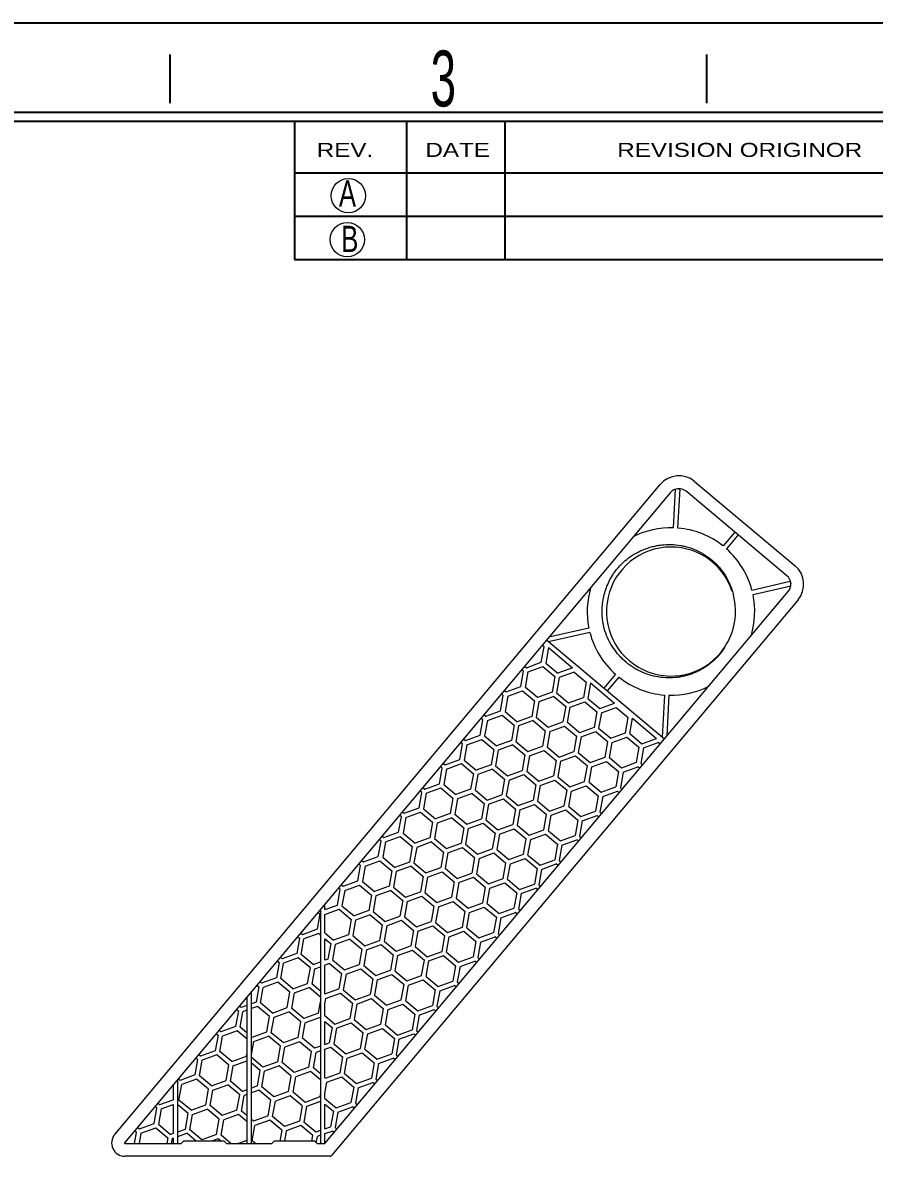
# Model space of a CAD drawing. Header units: millimetres. Extents: x 2 to 295, y 1 to 209.
# Drawn here: x 148.7 to 242.7, y 83.5 to 208.7 of the extents above; entities that cross this region are included whole.
import ezdxf

# ---------------------------------------------------------------- set-up
doc = ezdxf.new("R2010")
doc.units = ezdxf.units.MM
doc.layers.add('SLD-0', color=179, linetype='Continuous')
doc.styles.add('SLDTEXTSTYLE4', font='GOTHIC.TTF', dxfattribs={"width": 0.7304})
doc.styles.add('SLDTEXTSTYLE5', font='GOTHIC.TTF', dxfattribs={"width": 0.61171})
doc.styles.add('SLDTEXTSTYLE9', font='ARIAL.TTF', dxfattribs={"width": 1.2324})

msp = doc.modelspace()

# ---------------------------------------------------------------- linework, layer by layer
at = {"color": 7, "linetype": 'Continuous', "lineweight": 15}
for p, q in [((222.8336, 158.0057), (233.9412, 148.6853)), ((158.825, 85.8841), (219.0656, 157.6761)), ((220.1569, 156.7604), (159.9162, 84.9684)), ((220.5115, 152.8823), (220.7523, 157.1533)), ((221.0055, 157.2021), (221.2551, 157.188)), ((221.0107, 152.8541), (221.2551, 157.188)), ((233.0256, 147.594), (221.9179, 156.9144)), ((227.2802, 152.4149), (225.9925, 150.8803)), ((227.6632, 152.0935), (226.3755, 150.5589)), ((229.1845, 145.9955), (233.4101, 146.9888)), ((233.4101, 146.9888), (233.4673, 146.7454)), ((182.0392, 84.8862), (233.1796, 145.833)), ((229.2989, 145.5087), (233.4632, 146.4876)), ((234.2709, 144.9173), (182.7784, 83.551)), ((211.1722, 141.8114), (206.7642, 140.7996)), ((219.5204, 129.5545), (206.4976, 140.4819)), ((211.284, 141.324), (206.7377, 140.2805)), ((205.9237, 138.0263), (206.2245, 139.7321)), ((206.2245, 139.7321), (206.0155, 139.9074)), ((206.7169, 139.6452), (206.4161, 137.9395)), ((206.7169, 139.6452), (209.3706, 137.4186)), ((204.2961, 137.4339), (205.9237, 138.0263)), ((206.4161, 137.9395), (207.743, 136.8262)), ((203.674, 135.3452), (203.9747, 137.0509)), ((203.9747, 137.0509), (203.7658, 137.2262)), ((204.0872, 137.6093), (204.2961, 137.4339)), ((204.1664, 135.2583), (204.4671, 136.9641)), ((204.4671, 136.9641), (206.0947, 137.5565)), ((206.0947, 137.5565), (207.4216, 136.4431)), ((209.3706, 137.4186), (207.743, 136.8262)), ((209.5416, 136.9487), (207.914, 136.3563)), ((209.5416, 136.9487), (210.8684, 135.8354)), ((214.1053, 136.7136), (212.8175, 135.1789)), ((202.0464, 134.7528), (203.674, 135.3452)), ((205.4932, 134.145), (204.1664, 135.2583)), ((207.4216, 136.4431), (207.1208, 134.7374)), ((207.914, 136.3563), (207.6132, 134.6506)), ((210.8684, 135.8354), (210.5676, 134.1296)), ((211.3608, 135.7485), (211.06, 134.0428)), ((211.3608, 135.7485), (214.0144, 133.5219)), ((214.4883, 136.3922), (213.2005, 134.8575)), ((201.4242, 132.664), (201.725, 134.3698)), ((201.725, 134.3698), (201.516, 134.5451)), ((201.8374, 134.9281), (202.0464, 134.7528)), ((202.2174, 134.2829), (201.9166, 132.5772)), ((202.2174, 134.2829), (203.845, 134.8753)), ((203.845, 134.8753), (205.1718, 133.762)), ((207.1208, 134.7374), (205.4932, 134.145)), ((207.2918, 134.2676), (205.6642, 133.6752)), ((207.2918, 134.2676), (208.6186, 133.1542)), ((207.6132, 134.6506), (208.94, 133.5372)), ((208.94, 133.5372), (210.5676, 134.1296)), ((211.06, 134.0428), (212.3869, 132.9295)), ((219.5185, 134.4144), (219.2804, 129.7559)), ((220.0179, 134.3889), (219.787, 129.8722)), ((205.1718, 133.762), (204.871, 132.0563)), ((205.6642, 133.6752), (205.3634, 131.9694)), ((208.6186, 133.1542), (208.3179, 131.4485)), ((208.8103, 131.3617), (209.111, 133.0674)), ((209.111, 133.0674), (210.7386, 133.6598)), ((210.7386, 133.6598), (212.0655, 132.5465)), ((212.3869, 132.9295), (214.0144, 133.5219)), ((212.5579, 132.4596), (214.1855, 133.052)), ((214.1855, 133.052), (215.5123, 131.9387)), ((199.1745, 129.9829), (199.4752, 131.6886)), ((199.4752, 131.6886), (199.2663, 131.8639)), ((199.5877, 132.2469), (199.7966, 132.0716)), ((199.9676, 131.6018), (199.6669, 129.896)), ((199.7966, 132.0716), (201.4242, 132.664)), ((199.9676, 131.6018), (201.5952, 132.1942)), ((201.5952, 132.1942), (202.922, 131.0808)), ((201.9166, 132.5772), (203.2434, 131.4639)), ((204.871, 132.0563), (203.2434, 131.4639)), ((205.042, 131.5864), (203.4145, 130.994)), ((205.042, 131.5864), (206.3689, 130.4731)), ((205.3634, 131.9694), (206.6903, 130.8561)), ((212.0655, 132.5465), (211.7647, 130.8407)), ((212.5579, 132.4596), (212.2571, 130.7539)), ((215.2115, 130.2329), (215.5123, 131.9387)), ((215.7039, 130.1461), (216.0047, 131.8519)), ((216.0047, 131.8519), (218.6583, 129.6252)), ((202.922, 131.0808), (202.6213, 129.3751)), ((203.4145, 130.994), (203.1137, 129.2883)), ((206.3689, 130.4731), (206.0681, 128.7673)), ((206.8613, 130.3862), (206.5605, 128.6805)), ((206.6903, 130.8561), (208.3179, 131.4485)), ((206.8613, 130.3862), (208.4889, 130.9786)), ((208.4889, 130.9786), (209.8157, 129.8653)), ((210.1371, 130.2483), (208.8103, 131.3617)), ((211.7647, 130.8407), (210.1371, 130.2483)), ((210.3081, 129.7785), (211.9357, 130.3709)), ((211.9357, 130.3709), (213.2625, 129.2575)), ((212.2571, 130.7539), (213.5839, 129.6405)), ((213.5839, 129.6405), (215.2115, 130.2329)), ((196.9247, 127.3017), (197.2255, 129.0074)), ((197.2255, 129.0074), (197.0165, 129.1828)), ((197.3379, 129.5658), (197.5469, 129.3905)), ((197.5469, 129.3905), (199.1745, 129.9829)), ((197.7179, 128.9206), (199.3455, 129.513)), ((199.3455, 129.513), (200.6723, 128.3997)), ((199.6669, 129.896), (200.9937, 128.7827)), ((202.6213, 129.3751), (200.9937, 128.7827)), ((203.1137, 129.2883), (204.4405, 128.1749)), ((209.8157, 129.8653), (209.5149, 128.1596)), ((210.3081, 129.7785), (210.0073, 128.0727)), ((212.9618, 127.5518), (213.2625, 129.2575)), ((213.4542, 127.465), (213.7549, 129.1707)), ((213.7549, 129.1707), (215.3825, 129.7631)), ((215.3825, 129.7631), (216.7094, 128.6498)), ((215.7039, 130.1461), (217.0308, 129.0328)), ((217.0308, 129.0328), (218.6583, 129.6252)), ((217.2018, 128.5629), (218.8294, 129.1553)), ((219.0383, 128.98), (218.8294, 129.1553)), ((197.7179, 128.9206), (197.4171, 127.2149)), ((200.6723, 128.3997), (200.3715, 126.6939)), ((201.1647, 128.3129), (200.8639, 126.6071)), ((202.7923, 128.9052), (201.1647, 128.3129)), ((202.7923, 128.9052), (204.1191, 127.7919)), ((204.1191, 127.7919), (203.8184, 126.0862)), ((204.4405, 128.1749), (206.0681, 128.7673)), ((204.6115, 127.7051), (206.2391, 128.2975)), ((206.2391, 128.2975), (207.5659, 127.1841)), ((206.5605, 128.6805), (207.8873, 127.5672)), ((207.8873, 127.5672), (209.5149, 128.1596)), ((210.0073, 128.0727), (211.3342, 126.9594)), ((216.7094, 128.6498), (216.4086, 126.944)), ((217.2018, 128.5629), (216.901, 126.8572)), ((194.9757, 126.3263), (194.7668, 126.5016)), ((195.0882, 126.8846), (195.2971, 126.7093)), ((195.2971, 126.7093), (196.9247, 127.3017)), ((195.4681, 126.2395), (197.0957, 126.8319)), ((197.0957, 126.8319), (198.4225, 125.7185)), ((197.4171, 127.2149), (198.7439, 126.1015)), ((200.3715, 126.6939), (198.7439, 126.1015)), ((200.8639, 126.6071), (202.1908, 125.4938)), ((204.6115, 127.7051), (204.3108, 125.9993)), ((207.5659, 127.1841), (207.2652, 125.4784)), ((208.0584, 127.0973), (207.7576, 125.3916)), ((208.0584, 127.0973), (209.6859, 127.6897)), ((209.6859, 127.6897), (211.0128, 126.5764)), ((210.712, 124.8706), (211.0128, 126.5764)), ((211.2044, 124.7838), (211.5052, 126.4895)), ((211.3342, 126.9594), (212.9618, 127.5518)), ((211.5052, 126.4895), (213.1328, 127.0819)), ((213.1328, 127.0819), (214.4596, 125.9686)), ((214.781, 126.3516), (213.4542, 127.465)), ((216.4086, 126.944), (214.781, 126.3516)), ((214.952, 125.8818), (216.5796, 126.4742)), ((216.7885, 126.2988), (216.5796, 126.4742)), ((216.901, 126.8572), (217.1099, 126.6819)), ((194.6749, 124.6206), (194.9757, 126.3263)), ((195.4681, 126.2395), (195.1673, 124.5337)), ((198.4225, 125.7185), (198.1218, 124.0128)), ((198.9149, 125.6317), (198.6142, 123.926)), ((200.5425, 126.2241), (198.9149, 125.6317)), ((200.5425, 126.2241), (201.8694, 125.1108)), ((202.1908, 125.4938), (203.8184, 126.0862)), ((202.3618, 125.0239), (203.9894, 125.6163)), ((203.9894, 125.6163), (205.3162, 124.503)), ((204.3108, 125.9993), (205.6376, 124.886)), ((205.6376, 124.886), (207.2652, 125.4784)), ((207.7576, 125.3916), (209.0844, 124.2782)), ((214.4596, 125.9686), (214.1588, 124.2629)), ((214.952, 125.8818), (214.6512, 124.176)), ((192.8384, 124.2035), (193.0473, 124.0282)), ((193.0473, 124.0282), (194.6749, 124.6206)), ((193.2184, 123.5583), (194.846, 124.1507)), ((194.846, 124.1507), (196.1728, 123.0374)), ((195.1673, 124.5337), (196.4942, 123.4204)), ((198.1218, 124.0128), (196.4942, 123.4204)), ((201.8694, 125.1108), (201.5686, 123.405)), ((202.3618, 125.0239), (202.061, 123.3182)), ((205.3162, 124.503), (205.0154, 122.7972)), ((205.8086, 124.4162), (205.5078, 122.7104)), ((205.8086, 124.4162), (207.4362, 125.0086)), ((207.4362, 125.0086), (208.763, 123.8952)), ((209.0844, 124.2782), (210.712, 124.8706)), ((209.2554, 123.8084), (210.883, 124.4008)), ((210.883, 124.4008), (212.2098, 123.2874)), ((211.2044, 124.7838), (212.5312, 123.6705)), ((212.5312, 123.6705), (214.1588, 124.2629)), ((214.6512, 124.176), (214.8602, 124.0007)), ((192.4252, 121.9394), (192.726, 123.6451)), ((192.726, 123.6451), (192.517, 123.8205)), ((193.2184, 123.5583), (192.9176, 121.8526)), ((196.1728, 123.0374), (195.872, 121.3316)), ((196.6652, 122.9505), (196.3644, 121.2448)), ((198.2928, 123.5429), (196.6652, 122.9505)), ((198.2928, 123.5429), (199.6196, 122.4296)), ((198.6142, 123.926), (199.941, 122.8126)), ((199.941, 122.8126), (201.5686, 123.405)), ((200.112, 122.3428), (201.7396, 122.9352)), ((201.7396, 122.9352), (203.0664, 121.8218)), ((202.061, 123.3182), (203.3878, 122.2049)), ((203.3878, 122.2049), (205.0154, 122.7972)), ((205.5078, 122.7104), (206.8347, 121.5971)), ((208.4623, 122.1895), (208.763, 123.8952)), ((208.9547, 122.1027), (209.2554, 123.8084)), ((212.2098, 123.2874), (211.9091, 121.5817)), ((212.7022, 123.2006), (212.4015, 121.4949)), ((212.7022, 123.2006), (214.3298, 123.793)), ((214.5388, 123.6177), (214.3298, 123.793)), ((190.5886, 121.5223), (190.7976, 121.347)), ((190.7976, 121.347), (192.4252, 121.9394)), ((190.9686, 120.8772), (192.5962, 121.4695)), ((192.5962, 121.4695), (193.923, 120.3562)), ((192.9176, 121.8526), (194.2444, 120.7392)), ((199.6196, 122.4296), (199.3188, 120.7239)), ((200.112, 122.3428), (199.8112, 120.637)), ((203.0664, 121.8218), (202.7657, 120.1161)), ((203.5588, 121.735), (203.2581, 120.0293)), ((203.5588, 121.735), (205.1864, 122.3274)), ((205.1864, 122.3274), (206.5133, 121.2141)), ((206.8347, 121.5971), (208.4623, 122.1895)), ((207.0057, 121.1272), (208.6333, 121.7196)), ((208.6333, 121.7196), (209.9601, 120.6063)), ((208.9547, 122.1027), (210.2815, 120.9893)), ((210.2815, 120.9893), (211.9091, 121.5817)), ((212.4015, 121.4949), (212.6104, 121.3196)), ((190.1754, 119.2582), (190.4762, 120.964)), ((190.4762, 120.964), (190.2673, 121.1393)), ((190.9686, 120.8772), (190.6678, 119.1714)), ((193.923, 120.3562), (193.6223, 118.6505)), ((194.4154, 120.2694), (194.1147, 118.5636)), ((195.872, 121.3316), (194.2444, 120.7392)), ((196.043, 120.8618), (194.4154, 120.2694)), ((196.043, 120.8618), (197.3698, 119.7484)), ((196.3644, 121.2448), (197.6912, 120.1315)), ((197.6912, 120.1315), (199.3188, 120.7239)), ((197.8623, 119.6616), (199.4898, 120.254)), ((199.4898, 120.254), (200.8167, 119.1407)), ((199.8112, 120.637), (201.1381, 119.5237)), ((206.2125, 119.5083), (206.5133, 121.2141)), ((206.7049, 119.4215), (207.0057, 121.1272)), ((209.9601, 120.6063), (209.6593, 118.9006)), ((210.4525, 120.5195), (210.1517, 118.8137)), ((210.4525, 120.5195), (212.0801, 121.1119)), ((212.289, 120.9365), (212.0801, 121.1119)), ((188.5478, 118.6658), (190.1754, 119.2582)), ((190.6678, 119.1714), (191.9947, 118.0581)), ((197.3698, 119.7484), (197.0691, 118.0427)), ((197.8623, 119.6616), (197.5615, 117.9559)), ((200.8167, 119.1407), (200.5159, 117.4349)), ((201.3091, 119.0538), (201.0083, 117.3481)), ((201.1381, 119.5237), (202.7657, 120.1161)), ((201.3091, 119.0538), (202.9367, 119.6462)), ((202.9367, 119.6462), (204.2635, 118.5329)), ((203.2581, 120.0293), (204.5849, 118.9159)), ((204.5849, 118.9159), (206.2125, 119.5083)), ((204.7559, 118.4461), (206.3835, 119.0385)), ((206.3835, 119.0385), (207.7103, 117.9251)), ((206.7049, 119.4215), (208.0317, 118.3082)), ((187.9257, 116.5771), (188.2264, 118.2828)), ((188.2264, 118.2828), (188.0175, 118.4581)), ((188.3389, 118.8412), (188.5478, 118.6658)), ((188.7188, 118.196), (188.4181, 116.4903)), ((188.7188, 118.196), (190.3464, 118.7884)), ((190.3464, 118.7884), (191.6733, 117.6751)), ((193.6223, 118.6505), (191.9947, 118.0581)), ((193.7933, 118.1806), (192.1657, 117.5882)), ((193.7933, 118.1806), (195.1201, 117.0673)), ((194.1147, 118.5636), (195.4415, 117.4503)), ((195.4415, 117.4503), (197.0691, 118.0427)), ((197.5615, 117.9559), (198.8883, 116.8425)), ((203.9627, 116.8272), (204.2635, 118.5329)), ((204.4551, 116.7403), (204.7559, 118.4461)), ((207.7103, 117.9251), (207.4096, 116.2194)), ((208.2027, 117.8383), (207.902, 116.1326)), ((208.0317, 118.3082), (209.6593, 118.9006)), ((208.2027, 117.8383), (209.8303, 118.4307)), ((210.0393, 118.2554), (209.8303, 118.4307)), ((210.1517, 118.8137), (210.3607, 118.6384)), ((186.2981, 115.9847), (187.9257, 116.5771)), ((188.4181, 116.4903), (189.7449, 115.3769)), ((191.6733, 117.6751), (191.3725, 115.9693)), ((192.1657, 117.5882), (191.8649, 115.8825)), ((195.1201, 117.0673), (194.8193, 115.3615)), ((195.6125, 116.9805), (195.3117, 115.2747)), ((195.6125, 116.9805), (197.2401, 117.5729)), ((197.2401, 117.5729), (198.5669, 116.4595)), ((198.5669, 116.4595), (198.2662, 114.7538)), ((198.8883, 116.8425), (200.5159, 117.4349)), ((199.0593, 116.3727), (200.6869, 116.9651)), ((200.6869, 116.9651), (202.0137, 115.8517)), ((201.0083, 117.3481), (202.3351, 116.2348)), ((202.3351, 116.2348), (203.9627, 116.8272)), ((204.4551, 116.7403), (205.782, 115.627)), ((185.6759, 113.8959), (185.9767, 115.6017)), ((185.9767, 115.6017), (185.7677, 115.777)), ((186.0891, 116.16), (186.2981, 115.9847)), ((186.4691, 115.5148), (186.1683, 113.8091)), ((186.4691, 115.5148), (188.0967, 116.1072)), ((188.0967, 116.1072), (189.4235, 114.9939)), ((191.3725, 115.9693), (189.7449, 115.3769)), ((191.5435, 115.4995), (189.9159, 114.9071)), ((191.5435, 115.4995), (192.8703, 114.3861)), ((191.8649, 115.8825), (193.1917, 114.7692)), ((193.1917, 114.7692), (194.8193, 115.3615)), ((195.3117, 115.2747), (196.6386, 114.1614)), ((199.0593, 116.3727), (198.7586, 114.667)), ((201.713, 114.146), (202.0137, 115.8517)), ((202.2054, 114.0592), (202.5062, 115.7649)), ((202.5062, 115.7649), (204.1337, 116.3573)), ((204.1337, 116.3573), (205.4606, 115.244)), ((205.4606, 115.244), (205.1598, 113.5382)), ((205.782, 115.627), (207.4096, 116.2194)), ((205.953, 115.1572), (207.5806, 115.7496)), ((207.7895, 115.5742), (207.5806, 115.7496)), ((207.902, 116.1326), (208.1109, 115.9572)), ((189.4235, 114.9939), (189.1227, 113.2882)), ((189.9159, 114.9071), (189.6151, 113.2013)), ((192.8703, 114.3861), (192.5696, 112.6804)), ((193.3627, 114.2993), (193.062, 112.5936)), ((193.3627, 114.2993), (194.9903, 114.8917)), ((194.9903, 114.8917), (196.3172, 113.7784)), ((196.6386, 114.1614), (198.2662, 114.7538)), ((196.8096, 113.6915), (198.4372, 114.2839)), ((198.4372, 114.2839), (199.764, 113.1706)), ((198.7586, 114.667), (200.0854, 113.5536)), ((200.0854, 113.5536), (201.713, 114.146)), ((202.2054, 114.0592), (203.5322, 112.9458)), ((205.953, 115.1572), (205.6522, 113.4514)), ((183.4262, 111.2148), (183.7269, 112.9205)), ((183.7269, 112.9205), (183.518, 113.0958)), ((183.8394, 113.4789), (184.0483, 113.3035)), ((184.2193, 112.8337), (183.9186, 111.1279)), ((184.0483, 113.3035), (185.6759, 113.8959)), ((184.2193, 112.8337), (185.8469, 113.4261)), ((185.8469, 113.4261), (187.1738, 112.3127)), ((186.1683, 113.8091), (187.4951, 112.6958)), ((189.1227, 113.2882), (187.4951, 112.6958)), ((189.2938, 112.8183), (187.6662, 112.2259)), ((189.2938, 112.8183), (190.6206, 111.705)), ((189.6151, 113.2013), (190.942, 112.088)), ((196.3172, 113.7784), (196.0164, 112.0726)), ((196.8096, 113.6915), (196.5088, 111.9858)), ((199.4632, 111.4649), (199.764, 113.1706)), ((199.9556, 111.378), (200.2564, 113.0838)), ((200.2564, 113.0838), (201.884, 113.6762)), ((201.884, 113.6762), (203.2108, 112.5628)), ((203.5322, 112.9458), (205.1598, 113.5382)), ((203.7032, 112.476), (205.3308, 113.0684)), ((205.5398, 112.8931), (205.3308, 113.0684)), ((205.6522, 113.4514), (205.8612, 113.2761)), ((187.1738, 112.3127), (186.873, 110.607)), ((187.6662, 112.2259), (187.3654, 110.5202)), ((190.6206, 111.705), (190.3198, 109.9992)), ((191.113, 111.6181), (190.8122, 109.9124)), ((190.942, 112.088), (192.5696, 112.6804)), ((191.113, 111.6181), (192.7406, 112.2105)), ((192.7406, 112.2105), (194.0674, 111.0972)), ((193.062, 112.5936), (194.3888, 111.4802)), ((194.3888, 111.4802), (196.0164, 112.0726)), ((194.5598, 111.0104), (196.1874, 111.6028)), ((196.1874, 111.6028), (197.5142, 110.4894)), ((196.5088, 111.9858), (197.8356, 110.8725)), ((197.8356, 110.8725), (199.4632, 111.4649)), ((203.2108, 112.5628), (202.91, 110.8571)), ((203.7032, 112.476), (203.4025, 110.7703)), ((181.4772, 110.2394), (181.1764, 108.5336)), ((181.2682, 110.4147), (181.4772, 110.2394)), ((181.5392, 110.7377), (181.5392, 84.8862)), ((182.0392, 110.71), (182.0392, 111.3335)), ((182.0392, 110.71), (183.4262, 111.2148)), ((182.0392, 110.1779), (183.5972, 110.7449)), ((183.5972, 110.7449), (184.924, 109.6316)), ((183.9186, 111.1279), (185.2454, 110.0146)), ((186.873, 110.607), (185.2454, 110.0146)), ((187.3654, 110.5202), (188.6922, 109.4068)), ((194.0674, 111.0972), (193.7666, 109.3915)), ((194.5598, 111.0104), (194.259, 109.3046)), ((197.2135, 108.7837), (197.5142, 110.4894)), ((197.7059, 108.6969), (198.0066, 110.4026)), ((198.0066, 110.4026), (199.6342, 110.995)), ((199.6342, 110.995), (200.9611, 109.8817)), ((199.9556, 111.378), (201.2825, 110.2647)), ((201.2825, 110.2647), (202.91, 110.8571)), ((201.4535, 109.7948), (203.0811, 110.3872)), ((203.29, 110.2119), (203.0811, 110.3872)), ((203.4025, 110.7703), (203.6114, 110.5949)), ((182.0392, 108.136), (182.0392, 110.1779)), ((184.924, 109.6316), (184.6232, 107.9259)), ((185.4164, 109.5448), (185.1156, 107.839)), ((187.044, 110.1372), (185.4164, 109.5448)), ((187.044, 110.1372), (188.3708, 109.0238)), ((188.3708, 109.0238), (188.0701, 107.3181)), ((188.8632, 108.937), (188.5625, 107.2313)), ((188.6922, 109.4068), (190.3198, 109.9992)), ((188.8632, 108.937), (190.4908, 109.5294)), ((190.4908, 109.5294), (191.8177, 108.4161)), ((190.8122, 109.9124), (192.139, 108.7991)), ((192.139, 108.7991), (193.7666, 109.3915)), ((194.259, 109.3046), (195.5859, 108.1913)), ((200.9611, 109.8817), (200.6603, 108.1759)), ((201.4535, 109.7948), (201.1527, 108.0891)), ((179.0185, 107.7335), (179.2274, 107.5582)), ((179.5488, 107.9412), (179.3399, 108.1165)), ((181.1764, 108.5336), (179.5488, 107.9412)), ((181.3474, 108.0638), (179.7198, 107.4714)), ((181.5392, 107.9028), (181.3474, 108.0638)), ((182.0392, 108.136), (182.9956, 107.3335)), ((184.6232, 107.9259), (182.9956, 107.3335)), ((185.1156, 107.839), (186.4425, 106.7257)), ((191.8177, 108.4161), (191.5169, 106.7103)), ((192.3101, 108.3292), (192.0093, 106.6235)), ((192.3101, 108.3292), (193.9377, 108.9216)), ((193.9377, 108.9216), (195.2645, 107.8083)), ((194.9637, 106.1025), (195.2645, 107.8083)), ((195.4561, 106.0157), (195.7569, 107.7215)), ((195.5859, 108.1913), (197.2135, 108.7837)), ((195.7569, 107.7215), (197.3845, 108.3139)), ((197.3845, 108.3139), (198.7113, 107.2005)), ((197.7059, 108.6969), (199.0327, 107.5835)), ((199.0327, 107.5835), (200.6603, 108.1759)), ((199.2037, 107.1137), (200.8313, 107.7061)), ((201.0402, 107.5308), (200.8313, 107.7061)), ((201.1527, 108.0891), (201.3616, 107.9138)), ((179.2274, 107.5582), (178.9266, 105.8525)), ((179.419, 105.7656), (179.7198, 107.4714)), ((182.0392, 107.4833), (182.6742, 106.9504)), ((182.0392, 105.123), (182.0392, 107.4833)), ((182.6742, 106.9504), (182.3735, 105.2447)), ((183.1666, 106.8636), (182.8659, 105.1579)), ((184.7942, 107.456), (183.1666, 106.8636)), ((184.7942, 107.456), (186.1211, 106.3427)), ((186.4425, 106.7257), (188.0701, 107.3181)), ((186.6135, 106.2558), (188.2411, 106.8482)), ((188.2411, 106.8482), (189.5679, 105.7349)), ((188.5625, 107.2313), (189.8893, 106.1179)), ((189.8893, 106.1179), (191.5169, 106.7103)), ((192.0093, 106.6235), (193.3361, 105.5101)), ((198.7113, 107.2005), (198.4105, 105.4948)), ((199.2037, 107.1137), (198.9029, 105.408)), ((177.299, 105.2601), (177.0901, 105.4354)), ((178.9266, 105.8525), (177.299, 105.2601)), ((179.0977, 105.3826), (177.4701, 104.7902)), ((180.4245, 104.2693), (179.0977, 105.3826)), ((180.7459, 104.6523), (179.419, 105.7656)), ((182.3735, 105.2447), (182.0392, 105.123)), ((186.1211, 106.3427), (185.8203, 104.6369)), ((186.6135, 106.2558), (186.3127, 104.5501)), ((189.5679, 105.7349), (189.2671, 104.0292)), ((190.0603, 105.6481), (189.7595, 103.9423)), ((190.0603, 105.6481), (191.6879, 106.2405)), ((191.6879, 106.2405), (193.0147, 105.1271)), ((193.3361, 105.5101), (194.9637, 106.1025)), ((193.5071, 105.0403), (195.1347, 105.6327)), ((195.1347, 105.6327), (196.4615, 104.5194)), ((195.4561, 106.0157), (196.7829, 104.9024)), ((196.7829, 104.9024), (198.4105, 105.4948)), ((198.9029, 105.408), (199.1119, 105.2326)), ((176.9777, 104.877), (176.6769, 103.1713)), ((176.7687, 105.0524), (176.9777, 104.877)), ((177.1693, 103.0845), (177.4701, 104.7902)), ((180.1237, 102.5635), (180.4245, 104.2693)), ((180.6161, 102.4767), (180.9169, 104.1825)), ((180.7459, 104.6523), (181.5392, 104.9411)), ((180.9169, 104.1825), (181.5392, 104.409)), ((182.5445, 104.7748), (182.0392, 104.591)), ((182.0392, 101.3984), (182.0392, 104.591)), ((182.5445, 104.7748), (183.8713, 103.6615)), ((182.8659, 105.1579), (184.1927, 104.0445)), ((184.1927, 104.0445), (185.8203, 104.6369)), ((184.3637, 103.5747), (185.9913, 104.1671)), ((185.9913, 104.1671), (187.3181, 103.0537)), ((186.3127, 104.5501), (187.6395, 103.4368)), ((187.6395, 103.4368), (189.2671, 104.0292)), ((189.7595, 103.9423), (191.0864, 102.829)), ((192.714, 103.4214), (193.0147, 105.1271)), ((193.2064, 103.3346), (193.5071, 105.0403)), ((196.4615, 104.5194), (196.1608, 102.8136)), ((196.954, 104.4325), (196.6532, 102.7268)), ((196.954, 104.4325), (198.5815, 105.0249)), ((198.7905, 104.8496), (198.5815, 105.0249)), ((175.0493, 102.5789), (174.8403, 102.7542)), ((176.6769, 103.1713), (175.0493, 102.5789)), ((176.8479, 102.7015), (175.2203, 102.1091)), ((178.1747, 101.5881), (176.8479, 102.7015)), ((178.4961, 101.9711), (177.1693, 103.0845)), ((183.8713, 103.6615), (183.5705, 101.9558)), ((184.3637, 103.5747), (184.0629, 101.8689)), ((187.3181, 103.0537), (187.0174, 101.348)), ((187.8105, 102.9669), (187.5098, 101.2612)), ((187.8105, 102.9669), (189.4381, 103.5593)), ((189.4381, 103.5593), (190.765, 102.446)), ((191.0864, 102.829), (192.714, 103.4214)), ((191.2574, 102.3591), (192.885, 102.9515)), ((192.885, 102.9515), (194.2118, 101.8382)), ((193.2064, 103.3346), (194.5332, 102.2212)), ((194.5332, 102.2212), (196.1608, 102.8136)), ((196.6532, 102.7268), (196.8621, 102.5515)), ((173.9142, 84.8862), (173.9142, 101.6505)), ((174.7279, 102.1959), (174.4271, 100.4902)), ((174.519, 102.3712), (174.7279, 102.1959)), ((174.9195, 100.4033), (175.2203, 102.1091)), ((177.874, 99.8824), (178.1747, 101.5881)), ((178.3664, 99.7956), (178.6671, 101.5013)), ((178.4961, 101.9711), (180.1237, 102.5635)), ((178.6671, 101.5013), (180.2947, 102.0937)), ((181.5392, 101.0494), (180.2947, 102.0937)), ((181.5392, 101.7021), (180.6161, 102.4767)), ((182.0392, 101.3984), (183.5705, 101.9558)), ((182.114, 100.8935), (183.7416, 101.4859)), ((183.7416, 101.4859), (185.0684, 100.3726)), ((184.0629, 101.8689), (185.3898, 100.7556)), ((190.4642, 100.7402), (190.765, 102.446)), ((190.9566, 100.6534), (191.2574, 102.3591)), ((194.2118, 101.8382), (193.911, 100.1325)), ((194.7042, 101.7514), (194.4034, 100.0456)), ((194.7042, 101.7514), (196.3318, 102.3438)), ((196.5407, 102.1684), (196.3318, 102.3438)), ((173.4142, 101.0547), (173.4142, 84.8862)), ((174.4271, 100.4902), (173.9142, 100.3035)), ((176.2464, 99.29), (174.9195, 100.4033)), ((181.3208, 99.2746), (181.5392, 100.5135)), ((182.114, 100.8935), (182.0392, 100.4698)), ((182.0392, 98.9981), (182.0392, 100.4698)), ((185.0684, 100.3726), (184.7676, 98.6668)), ((185.5608, 100.2858), (185.26, 98.58)), ((185.3898, 100.7556), (187.0174, 101.348)), ((185.5608, 100.2858), (187.1884, 100.8782)), ((187.1884, 100.8782), (188.5152, 99.7648)), ((187.5098, 101.2612), (188.8366, 100.1478)), ((188.8366, 100.1478), (190.4642, 100.7402)), ((189.0076, 99.678), (190.6352, 100.2704)), ((190.6352, 100.2704), (191.962, 99.157)), ((190.9566, 100.6534), (192.2834, 99.5401)), ((172.4781, 99.5147), (172.1774, 97.809)), ((172.2692, 99.6901), (172.4781, 99.5147)), ((172.7995, 99.8978), (172.5906, 100.0731)), ((172.6698, 97.7222), (172.9705, 99.4279)), ((173.4142, 100.1215), (172.7995, 99.8978)), ((173.4142, 99.5894), (172.9705, 99.4279)), ((174.5981, 100.0203), (173.9142, 99.7714)), ((175.925, 98.907), (174.5981, 100.0203)), ((176.2464, 99.29), (177.874, 99.8824)), ((176.4174, 98.8201), (178.045, 99.4125)), ((179.3718, 98.2992), (178.045, 99.4125)), ((179.6932, 98.6822), (178.3664, 99.7956)), ((181.3208, 99.2746), (179.6932, 98.6822)), ((182.0392, 98.9981), (183.14, 98.0744)), ((188.2144, 98.0591), (188.5152, 99.7648)), ((188.7068, 97.9723), (189.0076, 99.678)), ((191.962, 99.157), (191.6613, 97.4513)), ((192.4544, 99.0702), (192.1537, 97.3645)), ((192.2834, 99.5401), (193.911, 100.1325)), ((192.4544, 99.0702), (194.082, 99.6626)), ((194.291, 99.4873), (194.082, 99.6626)), ((194.4034, 100.0456), (194.6124, 99.8703)), ((172.1774, 97.809), (170.5498, 97.2166)), ((173.4142, 97.0975), (172.6698, 97.7222)), ((175.6242, 97.2012), (175.925, 98.907)), ((176.1166, 97.1144), (176.4174, 98.8201)), ((179.071, 96.5935), (179.3718, 98.2992)), ((179.5634, 96.5066), (179.8642, 98.2124)), ((181.4918, 98.8048), (179.8642, 98.2124)), ((181.5392, 98.765), (181.4918, 98.8048)), ((182.0392, 98.3454), (182.8186, 97.6914)), ((182.0392, 95.8115), (182.0392, 98.3454)), ((182.8186, 97.6914), (182.5179, 95.9857)), ((183.14, 98.0744), (184.7676, 98.6668)), ((183.311, 97.6046), (184.9386, 98.197)), ((184.9386, 98.197), (186.2655, 97.0837)), ((185.26, 98.58), (186.5868, 97.4667)), ((186.5868, 97.4667), (188.2144, 98.0591)), ((188.7068, 97.9723), (190.0337, 96.8589)), ((170.2284, 96.8336), (169.9276, 95.1278)), ((170.0194, 97.0089), (170.2284, 96.8336)), ((170.5498, 97.2166), (170.3408, 97.3919)), ((170.42, 95.041), (170.7208, 96.7468)), ((172.3484, 97.3391), (170.7208, 96.7468)), ((173.4142, 96.4448), (172.3484, 97.3391)), ((173.9966, 96.6088), (173.9142, 96.6779)), ((173.9966, 96.6088), (175.6242, 97.2012)), ((174.1676, 96.139), (175.7952, 96.7314)), ((177.122, 95.618), (175.7952, 96.7314)), ((177.4434, 96.0011), (176.1166, 97.1144)), ((179.071, 96.5935), (177.4434, 96.0011)), ((180.8903, 95.3933), (179.5634, 96.5066)), ((183.311, 97.6046), (183.0103, 95.8989)), ((185.9647, 95.3779), (186.2655, 97.0837)), ((186.4571, 95.2911), (186.7579, 96.9968)), ((186.7579, 96.9968), (188.3855, 97.5892)), ((188.3855, 97.5892), (189.7123, 96.4759)), ((189.7123, 96.4759), (189.4115, 94.7702)), ((190.0337, 96.8589), (191.6613, 97.4513)), ((190.2047, 96.3891), (191.8323, 96.9815)), ((192.0412, 96.8061), (191.8323, 96.9815)), ((192.1537, 97.3645), (192.3626, 97.1892)), ((173.9142, 94.702), (174.1676, 96.139)), ((176.8213, 93.9123), (177.122, 95.618)), ((177.3137, 93.8255), (177.6144, 95.5312)), ((179.242, 96.1236), (177.6144, 95.5312)), ((180.5689, 95.0103), (179.242, 96.1236)), ((181.5392, 95.6295), (180.8903, 95.3933)), ((182.0392, 95.8115), (182.5179, 95.9857)), ((182.0392, 95.2794), (182.6889, 95.5158)), ((182.0392, 92.1447), (182.0392, 95.2794)), ((182.6889, 95.5158), (184.0157, 94.4025)), ((183.0103, 95.8989), (184.3371, 94.7855)), ((184.3371, 94.7855), (185.9647, 95.3779)), ((186.4571, 95.2911), (187.7839, 94.1778)), ((190.2047, 96.3891), (189.9039, 94.6833)), ((167.9786, 94.1524), (167.6779, 92.4467)), ((167.7697, 94.3277), (167.9786, 94.1524)), ((168.3, 94.5354), (168.0911, 94.7108)), ((168.1703, 92.3599), (168.471, 94.0656)), ((169.9276, 95.1278), (168.3, 94.5354)), ((170.0986, 94.658), (168.471, 94.0656)), ((171.4255, 93.5447), (170.0986, 94.658)), ((171.7469, 93.9277), (170.42, 95.041)), ((171.7469, 93.9277), (173.3744, 94.5201)), ((171.9179, 93.4578), (173.4142, 94.0025)), ((173.3744, 94.5201), (173.4142, 94.7457)), ((175.1937, 93.3199), (173.9142, 94.3935)), ((176.8213, 93.9123), (175.1937, 93.3199)), ((180.2681, 93.3045), (180.5689, 95.0103)), ((180.7605, 93.2177), (181.0613, 94.9234)), ((181.5392, 95.0974), (181.0613, 94.9234)), ((183.7149, 92.6968), (184.0157, 94.4025)), ((184.2073, 92.6099), (184.5081, 94.3157)), ((184.5081, 94.3157), (186.1357, 94.9081)), ((186.1357, 94.9081), (187.4625, 93.7947)), ((187.7839, 94.1778), (189.4115, 94.7702)), ((187.9549, 93.7079), (189.5825, 94.3003)), ((189.7915, 94.125), (189.5825, 94.3003)), ((189.9039, 94.6833), (190.1129, 94.508)), ((171.1247, 91.8389), (171.4255, 93.5447)), ((171.6171, 91.7521), (171.9179, 93.4578)), ((174.8723, 92.9369), (173.9142, 93.7408)), ((174.5715, 91.2311), (174.8723, 92.9369)), ((175.0639, 91.1443), (175.3647, 92.8501)), ((176.9923, 93.4425), (175.3647, 92.8501)), ((178.3191, 92.3291), (176.9923, 93.4425)), ((178.6405, 92.7121), (177.3137, 93.8255)), ((180.2681, 93.3045), (178.6405, 92.7121)), ((180.4391, 92.8347), (178.8115, 92.2423)), ((181.5392, 91.9116), (180.4391, 92.8347)), ((181.5392, 92.5643), (180.7605, 93.2177)), ((182.0873, 92.1044), (183.7149, 92.6968)), ((187.4625, 93.7947), (187.1618, 92.089)), ((187.9549, 93.7079), (187.6542, 92.0022)), ((165.7892, 84.8862), (165.7892, 91.9675)), ((166.0503, 91.8543), (165.8413, 92.0296)), ((167.6779, 92.4467), (166.0503, 91.8543)), ((167.8489, 91.9768), (166.2213, 91.3844)), ((169.1757, 90.8635), (167.8489, 91.9768)), ((169.4971, 91.2465), (168.1703, 92.3599)), ((169.4971, 91.2465), (171.1247, 91.8389)), ((172.9439, 90.6388), (171.6171, 91.7521)), ((178.0183, 90.6234), (178.3191, 92.3291)), ((178.5107, 90.5366), (178.8115, 92.2423)), ((182.0392, 92.1447), (182.0873, 92.1044)), ((182.0392, 90.3919), (182.2583, 91.6345)), ((182.2583, 91.6345), (183.8859, 92.2269)), ((183.8859, 92.2269), (185.2128, 91.1136)), ((184.2073, 92.6099), (185.5342, 91.4966)), ((185.5342, 91.4966), (187.1618, 92.089)), ((185.7052, 91.0268), (187.3328, 91.6192)), ((187.5417, 91.4438), (187.3328, 91.6192)), ((187.6542, 92.0022), (187.8631, 91.8268)), ((165.2892, 91.3717), (165.2892, 89.715)), ((165.9205, 89.6787), (166.2213, 91.3844)), ((168.8749, 89.1578), (169.1757, 90.8635)), ((169.3673, 89.0709), (169.6681, 90.7767)), ((169.6681, 90.7767), (171.2957, 91.3691)), ((172.6225, 90.2557), (171.2957, 91.3691)), ((172.3218, 88.55), (172.6225, 90.2557)), ((172.8142, 88.4632), (173.1149, 90.1689)), ((173.4142, 90.8099), (172.9439, 90.6388)), ((173.4142, 90.2778), (173.1149, 90.1689)), ((174.5715, 91.2311), (173.9142, 90.9919)), ((174.7425, 90.7613), (173.9142, 90.4598)), ((176.0694, 89.648), (174.7425, 90.7613)), ((176.3907, 90.031), (175.0639, 91.1443)), ((178.0183, 90.6234), (176.3907, 90.031)), ((178.1894, 90.1535), (176.5618, 89.5611)), ((179.5162, 89.0402), (178.1894, 90.1535)), ((179.8376, 89.4232), (178.5107, 90.5366)), ((181.5392, 90.4356), (181.4652, 90.0156)), ((182.0392, 89.8603), (182.0392, 90.3919)), ((185.2128, 91.1136), (184.912, 89.4078)), ((185.7052, 91.0268), (185.4044, 89.321)), ((163.4791, 88.7901), (163.2702, 88.9654)), ((163.5916, 89.3485), (163.8005, 89.1731)), ((163.8005, 89.1731), (165.2892, 89.715)), ((163.9715, 88.7033), (165.2892, 89.1829)), ((165.2892, 89.1829), (165.2892, 85.9904)), ((166.9259, 88.1823), (165.7892, 89.1362)), ((167.2473, 88.5654), (165.9205, 89.6787)), ((167.2473, 88.5654), (168.8749, 89.1578)), ((170.6942, 87.9576), (169.3673, 89.0709)), ((175.7686, 87.9422), (176.0694, 89.648)), ((176.261, 87.8554), (176.5618, 89.5611)), ((179.5162, 89.0402), (179.2154, 87.3345)), ((180.0086, 88.9534), (179.7078, 87.2476)), ((181.4652, 90.0156), (179.8376, 89.4232)), ((181.5392, 89.5105), (180.0086, 88.9534)), ((182.0392, 89.8603), (183.2844, 88.8154)), ((182.0392, 89.2076), (182.963, 88.4324)), ((182.0392, 86.4999), (182.0392, 89.2076)), ((183.2844, 88.8154), (184.912, 89.4078)), ((183.4554, 88.3456), (185.083, 88.938)), ((185.292, 88.7627), (185.083, 88.938)), ((185.4044, 89.321), (185.6133, 89.1457)), ((163.1783, 87.0844), (163.4791, 88.7901)), ((163.9715, 88.7033), (163.6708, 86.9976)), ((166.6252, 86.4766), (166.9259, 88.1823)), ((167.1176, 86.3898), (167.4183, 88.0955)), ((167.4183, 88.0955), (169.0459, 88.6879)), ((170.3728, 87.5746), (169.0459, 88.6879)), ((172.3218, 88.55), (170.6942, 87.9576)), ((172.4928, 88.0801), (170.8652, 87.4877)), ((173.4142, 87.3069), (172.4928, 88.0801)), ((173.4142, 87.9596), (172.8142, 88.4632)), ((175.7686, 87.9422), (174.141, 87.3498)), ((177.5878, 86.7421), (176.261, 87.8554)), ((182.963, 88.4324), (182.6622, 86.7267)), ((183.4554, 88.3456), (183.1546, 86.6399)), ((161.3418, 86.6673), (161.5508, 86.492)), ((161.5508, 86.492), (163.1783, 87.0844)), ((161.7218, 86.0221), (163.3494, 86.6145)), ((163.3494, 86.6145), (164.6762, 85.5012)), ((163.6708, 86.9976), (164.9976, 85.8842)), ((165.7892, 86.1723), (166.6252, 86.4766)), ((170.072, 85.8688), (170.3728, 87.5746)), ((170.5644, 85.782), (170.8652, 87.4877)), ((174.141, 87.3498), (173.9142, 87.5401)), ((174.0112, 85.1742), (174.312, 86.88)), ((175.9396, 87.4724), (174.312, 86.88)), ((177.2664, 86.359), (175.9396, 87.4724)), ((179.2154, 87.3345), (177.5878, 86.7421)), ((179.3864, 86.8646), (177.7588, 86.2722)), ((180.7133, 85.7513), (179.3864, 86.8646)), ((181.0346, 86.1343), (179.7078, 87.2476)), ((182.0392, 86.4999), (182.6622, 86.7267)), ((183.1546, 86.6399), (183.3636, 86.4645)), ((161.0138, 84.8862), (161.2294, 86.109)), ((161.2294, 86.109), (161.0204, 86.2843)), ((161.7218, 86.0221), (161.5215, 84.8862)), ((164.6762, 85.5012), (164.5678, 84.8862)), ((165.2892, 85.9904), (164.9976, 85.8842)), ((165.1686, 85.4144), (165.0755, 84.8862)), ((165.2892, 85.4583), (165.1686, 85.4144)), ((165.2892, 85.4583), (165.2892, 84.8862)), ((165.7892, 85.6403), (166.7962, 86.0068)), ((167.8336, 85.1362), (166.7962, 86.0068)), ((168.4444, 85.2764), (167.1176, 86.3898)), ((170.072, 85.8688), (168.4444, 85.2764)), ((170.243, 85.399), (169.5211, 85.1362)), ((170.5562, 85.1362), (170.243, 85.399)), ((171.632, 84.8862), (170.5644, 85.782)), ((173.4142, 85.223), (172.489, 84.8862)), ((174.3545, 84.8862), (174.0112, 85.1742)), ((177.2664, 86.359), (177.0508, 85.1362)), ((177.7588, 86.2722), (177.5585, 85.1362)), ((180.6048, 85.1362), (180.7133, 85.7513)), ((181.5392, 86.3179), (181.0346, 86.1343)), ((181.0832, 84.9697), (181.2057, 85.6644)), ((181.5392, 85.7859), (181.2057, 85.6644)), ((182.0392, 85.9678), (182.8333, 86.2568)), ((182.0392, 84.8862), (182.0392, 85.9678)), ((183.0422, 86.0815), (182.8333, 86.2568)), ((159.9545, 84.8862), (166.1667, 84.8862)), ((166.4167, 85.1362), (166.1667, 84.8862)), ((170.9167, 85.1362), (166.4167, 85.1362)), ((171.1667, 84.8862), (170.9167, 85.1362)), ((171.1667, 84.8862), (176.1667, 84.8862)), ((176.4167, 85.1362), (176.1667, 84.8862)), ((180.9167, 85.1362), (176.4167, 85.1362)), ((181.1667, 84.8862), (180.9167, 85.1362)), ((181.1667, 84.8862), (182.0392, 84.8862)), ((182.587, 83.4617), (159.9545, 83.4617))]:
    msp.add_line(p, q, dxfattribs=at)
for centre, radius, start, end in [((221.1144, 155.9569), 2.6746, 50, 140), ((221.1144, 155.9569), 1.25, 50, 140), ((220.2404, 143.6362), 9.25, 88.320692, 116.768543), ((220.2404, 143.6362), 9.25, 51.548723, 85.223246), ((220.2397, 143.6349), 7.1248, 18.213047, 326.011306), ((220.2404, 143.6362), 9.25, 14.776754, 48.451277), ((232.2221, 146.6365), 2.6746, 320, 50), ((232.2221, 146.6365), 1.25, 320, 50), ((220.2404, 143.6362), 9.25, 163.231457, 191.378204), ((220.2404, 143.6362), 7.125, 325.999502, 14.685556), ((220.2404, 143.6362), 9.25, 343.231457, 11.679308), ((220.2404, 143.6362), 9.25, 194.47565, 228.451277), ((220.2404, 143.6362), 9.25, 231.548723, 265.52435), ((220.2404, 143.6362), 9.25, 268.621796, 296.768543), ((159.9545, 84.9362), 1.4746, 140, 270), ((159.9545, 84.9362), 0.05, 140, 270)]:
    msp.add_arc(centre, radius, start, end, dxfattribs=at)
msp.add_ellipse((182.5869, 83.7117), major_axis=(0.1057, -0.2266), ratio=0.99981459, start_param=5.84692401, end_param=6.7194466, dxfattribs=at)
for points, knots in [([(213.913, 147.8463), (214.118, 148.1368), (214.3421, 148.4116), (214.8284, 148.9296), (215.0882, 149.1701), (215.6361, 149.61), (215.9249, 149.8102), (216.3807, 150.0806), (216.537, 150.1659), (216.854, 150.3246), (217.0144, 150.3979), (217.5015, 150.6001), (217.834, 150.7113), (218.3442, 150.843), (218.5162, 150.881), (218.8641, 150.945), (219.0405, 150.971), (219.9193, 151.0686), (220.6201, 151.0481), (221.4932, 150.8939), (221.6674, 150.8566), (222.0096, 150.7701), (222.1784, 150.7209), (222.6782, 150.5554), (223.0024, 150.4216), (223.6326, 150.1065), (223.9403, 149.9237), (224.5183, 149.5207), (224.7908, 149.2998), (225.1752, 148.9397), (225.2992, 148.8149), (225.5389, 148.5553), (225.6549, 148.4199), (225.9854, 148.0036), (226.3803, 147.4221), (226.6864, 146.7891), (226.8816, 146.2945), (226.9409, 146.1263), (227.0463, 145.7872), (227.0926, 145.6158), (227.1326, 145.4425)], [0, 0, 0, 0, 0.0625, 0.0625, 0.125, 0.125, 0.1875, 0.1875, 0.21875, 0.21875, 0.25, 0.25, 0.3125, 0.3125, 0.34375, 0.34375, 0.375, 0.375, 0.5, 0.5, 0.53125, 0.53125, 0.5625, 0.5625, 0.625, 0.625, 0.6875, 0.6875, 0.75, 0.75, 0.78125, 0.78125, 0.8125, 0.8125, 0.875, 0.9375, 0.9375, 0.96875, 0.96875, 1, 1, 1, 1]), ([(212.8767, 141.7555), (212.8106, 142.0147), (212.7581, 142.277), (212.6811, 142.8059), (212.6567, 143.0721), (212.6254, 143.8658), (212.6594, 144.3921), (212.7936, 145.1774), (212.8527, 145.4396), (212.9963, 145.9501), (213.081, 146.1999), (213.3726, 146.9332), (213.6167, 147.4009), (213.913, 147.8463)], [0, 0, 0, 0, 0.125, 0.125, 0.25, 0.25, 0.5, 0.5, 0.625, 0.625, 0.75, 0.75, 1, 1, 1, 1]), ([(226.1472, 139.6519), (225.9571, 139.3515), (225.7456, 139.0671), (225.2798, 138.5301), (225.0288, 138.2815), (224.496, 137.8244), (224.2136, 137.6156), (223.7655, 137.3325), (223.6114, 137.2429), (223.299, 137.0762), (223.1405, 136.9991), (222.6586, 136.7856), (222.3285, 136.6672), (221.8203, 136.5257), (221.6487, 136.4845), (221.3011, 136.4146), (221.1254, 136.386), (220.6003, 136.3199), (220.2498, 136.3019), (219.5482, 136.3155), (219.196, 136.3473), (218.1452, 136.5193), (217.4764, 136.7302), (216.6796, 137.1125), (216.5217, 137.1954), (216.2146, 137.3709), (216.065, 137.4637), (215.6274, 137.7571), (215.3508, 137.9724), (214.9588, 138.3251), (214.8319, 138.4477), (214.5858, 138.7027), (214.4669, 138.835), (214.1269, 139.2408), (213.9209, 139.5249), (213.5494, 140.1199), (213.384, 140.4308), (213.0951, 141.0803), (212.9742, 141.4137), (212.8767, 141.7555)], [0, 0, 0, 0, 0.0625, 0.0625, 0.125, 0.125, 0.1875, 0.1875, 0.21875, 0.21875, 0.25, 0.25, 0.3125, 0.3125, 0.34375, 0.34375, 0.375, 0.375, 0.4375, 0.4375, 0.5, 0.5, 0.625, 0.625, 0.65625, 0.65625, 0.6875, 0.6875, 0.75, 0.75, 0.78125, 0.78125, 0.8125, 0.8125, 0.875, 0.875, 0.9375, 0.9375, 1, 1, 1, 1])]:
    msp.add_open_spline(points, degree=3, knots=knots, dxfattribs=at)
at = {"layer": 'SLD-0'}
for p, q in [((1.812, 208.6737), (295.1066, 208.6737)), ((12.6748, 197.811), (289.1814, 197.811))]:
    msp.add_line(p, q, dxfattribs=at)
at = {"layer": 'SLD-0', "color": 6, "linetype": 'Continuous'}
for p, q in [((164.9525, 199.786), (164.9525, 205.1695)), ((224.2039, 199.786), (224.2039, 205.1695)), ((11.6873, 198.7985), (290.1689, 198.7985))]:
    msp.add_line(p, q, dxfattribs=at)
at = {"layer": 'SLD-0', "color": 179, "linetype": 'Continuous'}
for p, q in [((178.6588, 197.811), (178.6588, 182.5137)), ((191.0502, 197.811), (191.0502, 182.5137)), ((201.8863, 197.811), (201.8863, 182.5137)), ((178.6588, 192.0745), (289.1814, 192.0745)), ((178.6588, 187.2941), (289.1814, 187.2941)), ((178.6588, 182.5137), (289.1814, 182.5137))]:
    msp.add_line(p, q, dxfattribs=at)
at = {"layer": 'SLD-0', "lineweight": 0}
for centre in [(184.6221, 189.5636), (184.4994, 184.7149)]:
    msp.add_circle(centre, 1.8944, dxfattribs=at)

# ---------------------------------------------------------------- texts
at = {"layer": 'SLD-0', "attachment_point": 1}
for s, insert, char_height, style in [('3', (193.7066, 205.5931), 6.172, 'SLDTEXTSTYLE5'), ('A', (183.5778, 191.2522), 2.9034, 'SLDTEXTSTYLE4'), ('B', (183.8319, 186.2372), 2.9034, 'SLDTEXTSTYLE4')]:
    msp.add_mtext(s, dxfattribs=dict(at, insert=insert, char_height=char_height, style=style))
at = {"layer": 'SLD-0', "color": 179, "attachment_point": 1, "style": 'SLDTEXTSTYLE9'}
for s, insert, char_height in [('REV.', (181.1288, 195.4001), 1.55363), ('DATE', (193.1265, 195.4001), 1.55363), ('REVISION ORIGINOR', (214.3082, 195.4001), 1.553633)]:
    msp.add_mtext(s, dxfattribs=dict(at, insert=insert, char_height=char_height))

doc.saveas('drawing.dxf')
